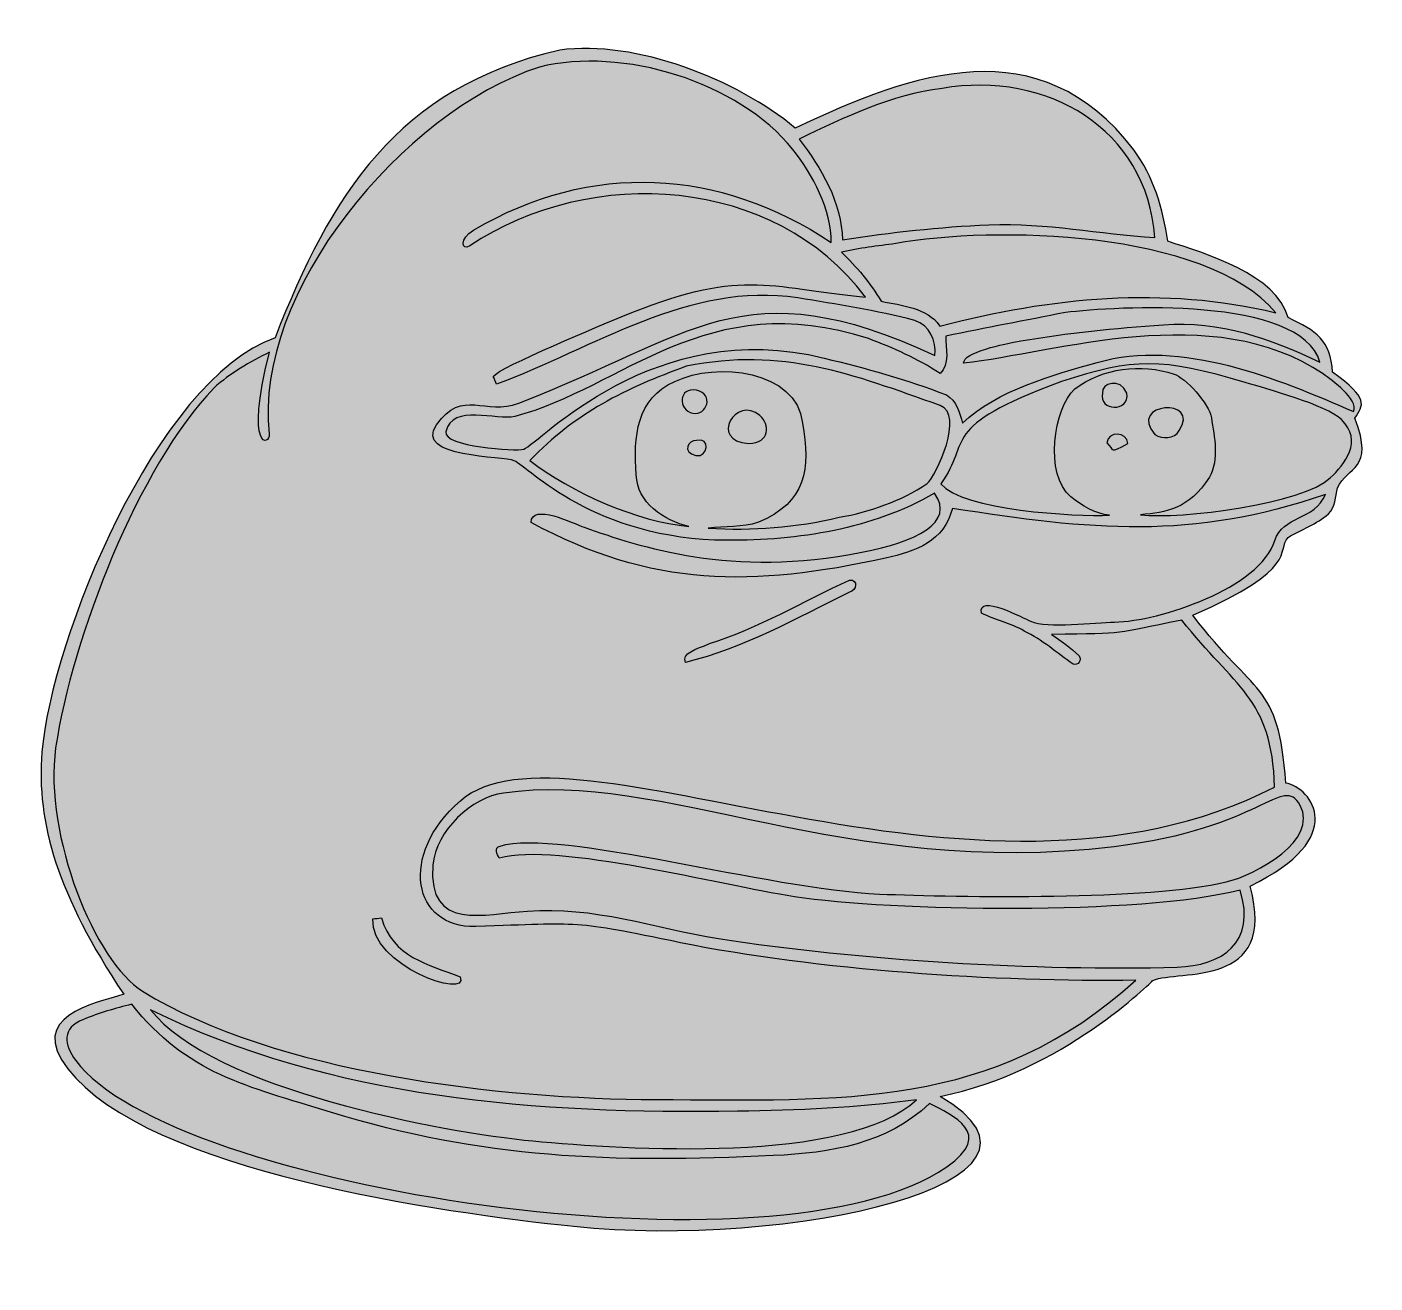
# Model space of a CAD drawing. Header units: millimetres. Extents: x 1626 to 1822, y -370 to -284.
# Drawn here: x 1626.5 to 1719.3, y -370.3 to -283.8 of the extents above; entities that cross this region are included whole.
import ezdxf

# ---------------------------------------------------------------- set-up
doc = ezdxf.new("R2010")
doc.units = ezdxf.units.MM
doc.header["$MEASUREMENT"] = 0
doc.layers.add('layer 1', color=7, linetype='Continuous')

msp = doc.modelspace()

# ---------------------------------------------------------------- hatches: boundary and pattern name
at = {"layer": 'layer 1', "true_color": 0x2b2a29}
h = msp.add_hatch(color=250, dxfattribs=at)
edge = h.paths.add_edge_path()
edge.add_spline(control_points=[(1663.1621, -285.3997), (1668.4217, -284.6766), (1675.2974, -287.4023), (1679.3808, -290.7636), (1687.5242, -286.9199), (1696.1877, -283.8034), (1702.69, -292.2583), (1704.0494, -294.09), (1704.7076, -296.3331), (1705.0404, -298.5647), (1707.6074, -299.4035), (1712.5485, -300.8459), (1713.3172, -303.8237), (1715.2397, -304.7046), (1716.2734, -305.4158), (1716.3781, -307.5691), (1718.9379, -309.4491), (1718.5041, -309.7965), (1717.9272, -310.7525), (1719.3087, -314.3921), (1717.3852, -314.0134), (1716.7258, -315.5545), (1716.5663, -316.1562), (1716.6, -316.8779), (1716.1092, -317.3349), (1715.2855, -318.0437), (1714.2514, -318.4216), (1713.3207, -318.9537), (1712.4918, -319.9607), (1714.1631, -321.0471), (1706.7664, -324.3202), (1711.0236, -329.9724), (1712.6523, -328.8197), (1713.1609, -335.8741), (1714.9599, -336.2203), (1717.5918, -339.6468), (1710.7034, -342.9681), (1712.6501, -350.1061), (1705.7873, -348.6891), (1704.006, -349.4661), (1703.9984, -349.4696), (1697.7651, -355.7989), (1689.3536, -357.4533), (1699.7639, -363.4936), (1678.6733, -367.9375), (1664.1267, -366.4032), (1655.1261, -365.454), (1634.7535, -362.6367), (1629.2771, -355.5524), (1626.4681, -351.9189), (1631.0249, -351.0967), (1633.1292, -350.4194), (1628.5925, -343.5955), (1627.1029, -338.6543), (1627.502, -333.7376), (1628.1253, -326.0658), (1635.3437, -308.1085), (1643.5551, -305.2114), (1647.3775, -295.4309), (1651.9278, -287.9702), (1663.1621, -285.3997)], knot_values=[0, 0, 0, 0, 0.05, 0.05, 0.05, 0.1, 0.1, 0.1, 0.15, 0.15, 0.15, 0.2, 0.2, 0.2, 0.25, 0.25, 0.25, 0.3, 0.3, 0.3, 0.35, 0.35, 0.35, 0.4, 0.4, 0.4, 0.45, 0.45, 0.45, 0.5, 0.5, 0.5, 0.55, 0.55, 0.55, 0.6, 0.6, 0.6, 0.65, 0.65, 0.65, 0.7, 0.7, 0.7, 0.75, 0.75, 0.75, 0.8, 0.8, 0.8, 0.85, 0.85, 0.85, 0.9, 0.9, 0.9, 0.95, 0.95, 0.95, 1, 1, 1, 1], degree=3, periodic=1)
h = msp.add_hatch(color=250, dxfattribs=at)
edge = h.paths.add_edge_path()
edge.add_spline(control_points=[(1661.7614, -286.5636), (1667.4403, -285.1437), (1675.4758, -287.567), (1679.2136, -292.2435), (1680.5875, -293.9625), (1681.856, -296.399), (1681.8589, -298.6493), (1674.1394, -293.5108), (1665.3167, -293.0331), (1657.2281, -297.794), (1656.2458, -298.3718), (1656.3688, -299.2653), (1656.9592, -298.8732), (1665.3432, -293.3031), (1677.9472, -294.0504), (1684.2188, -302.4155), (1677.3767, -301.7263), (1675.6018, -300.353), (1667.3793, -303.777), (1666.3674, -304.198), (1658.9162, -307.2713), (1658.5857, -307.8701), (1658.6422, -308.0036), (1658.7513, -308.2685), (1658.8075, -308.4023), (1665.5008, -305.9412), (1672.0559, -301.3179), (1679.5484, -302.468), (1682.2536, -302.8967), (1684.9671, -303.32), (1687.6182, -304.0211), (1688.6126, -304.3351), (1689.1222, -305.439), (1688.9964, -306.4297), (1675.7833, -300.2781), (1672.3563, -305.0905), (1660.3381, -309.7107), (1658.0389, -310.5948), (1656.4567, -308.6573), (1654.6823, -311.1999), (1653.0698, -313.5103), (1659.3517, -313.3517), (1660.0258, -313.6783), (1661.038, -314.168), (1665.5925, -319.123), (1674.6671, -319.1549), (1679.6267, -319.1724), (1684.6324, -318.4186), (1688.9756, -315.9136), (1690.4228, -317.9768), (1687.6843, -319.239), (1683.9717, -319.9768), (1674.9345, -321.7723), (1668.7035, -319.6028), (1664.8421, -318.2592), (1664.0694, -317.9903), (1661.2358, -316.5639), (1661.1824, -317.9292), (1669.4878, -322.4311), (1676.4548, -322.4002), (1685.5857, -320.3866), (1687.707, -319.9186), (1689.624, -319.2201), (1690.2035, -316.9571), (1699.6328, -318.4509), (1706.7103, -319.1819), (1715.9061, -315.9982), (1715.1439, -317.8025), (1712.9307, -317.4516), (1712.4087, -319.1662), (1711.4067, -322.4578), (1704.4455, -324.7366), (1701.3701, -324.7883), (1700.0376, -324.8104), (1696.7412, -325.2355), (1695.5844, -324.7357), (1695.128, -324.538), (1691.8834, -322.7852), (1692.2133, -324.1792), (1693.1704, -324.6398), (1694.2253, -324.867), (1695.1503, -325.407), (1696.3783, -326.0064), (1697.4085, -326.9129), (1698.5159, -327.6967), (1698.8711, -327.8043), (1699.1327, -327.3983), (1698.9277, -327.1064), (1698.3638, -326.537), (1697.6792, -326.1061), (1697.0287, -325.6419), (1702.4276, -325.5615), (1701.1253, -325.6441), (1705.9974, -324.6469), (1709.6311, -329.2705), (1712.2118, -329.984), (1712.39, -336.1503), (1691.7099, -346.7659), (1663.7342, -330.6456), (1656.3144, -337.0963), (1652.0321, -340.8191), (1653.0531, -345.8954), (1657.3708, -345.758), (1664.8025, -345.5222), (1663.914, -345.3192), (1671.4766, -346.8694), (1680.7507, -348.7708), (1693.3449, -349.6083), (1702.8439, -349.4528), (1692.9315, -358.4233), (1682.6484, -357.7091), (1669.7691, -357.6714), (1659.1575, -357.6404), (1643.5649, -355.8506), (1634.4267, -350.2089), (1631.16, -348.1921), (1627.6212, -339.5173), (1628.442, -333.4523), (1629.5973, -325.8214), (1634.1271, -314.0881), (1639.3436, -308.6767), (1640.4511, -307.6277), (1641.8197, -306.8923), (1643.1659, -306.1967), (1641.4342, -313.1232), (1643.2394, -312.6507), (1643.1469, -311.8315), (1642.051, -302.0947), (1652.279, -289.6744), (1661.7614, -286.5636)], knot_values=[0, 0, 0, 0, 0.0232558, 0.0232558, 0.0232558, 0.0465116, 0.0465116, 0.0465116, 0.0697674, 0.0697674, 0.0697674, 0.0930233, 0.0930233, 0.0930233, 0.1162791, 0.1162791, 0.1162791, 0.1395349, 0.1395349, 0.1395349, 0.1627907, 0.1627907, 0.1627907, 0.1860465, 0.1860465, 0.1860465, 0.2093023, 0.2093023, 0.2093023, 0.2325581, 0.2325581, 0.2325581, 0.255814, 0.255814, 0.255814, 0.2790698, 0.2790698, 0.2790698, 0.3023256, 0.3023256, 0.3023256, 0.3255814, 0.3255814, 0.3255814, 0.3488372, 0.3488372, 0.3488372, 0.372093, 0.372093, 0.372093, 0.3953488, 0.3953488, 0.3953488, 0.4186047, 0.4186047, 0.4186047, 0.4418605, 0.4418605, 0.4418605, 0.4651163, 0.4651163, 0.4651163, 0.4883721, 0.4883721, 0.4883721, 0.5116279, 0.5116279, 0.5116279, 0.5348837, 0.5348837, 0.5348837, 0.5581395, 0.5581395, 0.5581395, 0.5813953, 0.5813953, 0.5813953, 0.6046512, 0.6046512, 0.6046512, 0.627907, 0.627907, 0.627907, 0.6511628, 0.6511628, 0.6511628, 0.6744186, 0.6744186, 0.6744186, 0.6976744, 0.6976744, 0.6976744, 0.7209302, 0.7209302, 0.7209302, 0.744186, 0.744186, 0.744186, 0.7674419, 0.7674419, 0.7674419, 0.7906977, 0.7906977, 0.7906977, 0.8139535, 0.8139535, 0.8139535, 0.8372093, 0.8372093, 0.8372093, 0.8604651, 0.8604651, 0.8604651, 0.8837209, 0.8837209, 0.8837209, 0.9069767, 0.9069767, 0.9069767, 0.9302326, 0.9302326, 0.9302326, 0.9534884, 0.9534884, 0.9534884, 0.9767442, 0.9767442, 0.9767442, 1, 1, 1, 1], degree=3, periodic=1)
h = msp.add_hatch(color=250, dxfattribs=at)
edge = h.paths.add_edge_path()
edge.add_spline(control_points=[(1689.4907, -288.0374), (1696.6802, -286.8013), (1703.5848, -290.7856), (1704.1493, -298.3034), (1700.2477, -298.0832), (1696.7674, -297.267), (1692.7082, -297.429), (1689.3087, -297.5646), (1685.9835, -297.9541), (1682.6243, -298.4594), (1682.6071, -295.9523), (1681.1365, -293.4373), (1679.6495, -291.5232), (1682.79, -290.0307), (1685.9939, -288.4473), (1689.4907, -288.0374)], knot_values=[0, 0, 0, 0, 0.2, 0.2, 0.2, 0.4, 0.4, 0.4, 0.6, 0.6, 0.6, 0.8, 0.8, 0.8, 1, 1, 1, 1], degree=3, periodic=1)
h = msp.add_hatch(color=250, dxfattribs=at)
edge = h.paths.add_edge_path()
edge.add_spline(control_points=[(1686.2963, -298.7226), (1692.9997, -297.5093), (1707.5733, -297.7384), (1712.4803, -303.4817), (1704.7239, -301.6293), (1696.9872, -302.419), (1689.3406, -304.399), (1688.4285, -303.0885), (1686.7156, -303.0058), (1685.2941, -302.6899), (1684.5629, -301.4301), (1683.5966, -300.3266), (1682.5603, -299.3074), (1683.7955, -299.0425), (1685.046, -298.8847), (1686.2963, -298.7226)], knot_values=[0, 0, 0, 0, 0.2, 0.2, 0.2, 0.4, 0.4, 0.4, 0.6, 0.6, 0.6, 0.8, 0.8, 0.8, 1, 1, 1, 1], degree=3, periodic=1)
h = msp.add_hatch(color=250, dxfattribs=at)
edge = h.paths.add_edge_path()
edge.add_spline(control_points=[(1697.9895, -303.4705), (1701.3891, -303.0529), (1714.1993, -302.2854), (1715.515, -306.898), (1712.0846, -305.2437), (1708.6335, -304.0323), (1704.7319, -304.309), (1701.3568, -304.5479), (1698.155, -304.8634), (1694.9165, -305.4278), (1693.7459, -305.6315), (1690.9419, -306.2016), (1690.9763, -306.9579), (1697.2802, -306.2746), (1708.1303, -302.5611), (1715.7441, -307.7035), (1716.3528, -308.1522), (1718.1847, -309.4134), (1717.8194, -310.2861), (1712.6053, -308.0205), (1705.9568, -305.2524), (1700.1816, -306.9054), (1697.1041, -307.7865), (1693.2969, -308.7995), (1690.9029, -311.0795), (1690.715, -310.363), (1690.4874, -309.5301), (1689.7899, -309.1485), (1687.0596, -308.0676), (1684.2225, -307.3023), (1681.3719, -306.6158), (1669.6469, -303.6545), (1661.7336, -312.5127), (1660.6839, -312.8788), (1660.163, -313.0605), (1655.1051, -312.691), (1655.3253, -311.6793), (1655.7519, -309.7187), (1658.8304, -310.9483), (1660.0673, -310.6262), (1667.4803, -308.6957), (1673.2624, -301.6429), (1684.4236, -305.2699), (1686.1402, -305.9054), (1687.825, -306.6574), (1689.3496, -307.6761), (1690.0589, -307.0256), (1689.7298, -305.9446), (1689.7466, -305.0945), (1692.4898, -304.5304), (1695.2427, -304.0119), (1697.9895, -303.4705)], knot_values=[0, 0, 0, 0, 0.0588235, 0.0588235, 0.0588235, 0.1176471, 0.1176471, 0.1176471, 0.1764706, 0.1764706, 0.1764706, 0.2352941, 0.2352941, 0.2352941, 0.2941176, 0.2941176, 0.2941176, 0.3529412, 0.3529412, 0.3529412, 0.4117647, 0.4117647, 0.4117647, 0.4705882, 0.4705882, 0.4705882, 0.5294118, 0.5294118, 0.5294118, 0.5882353, 0.5882353, 0.5882353, 0.6470588, 0.6470588, 0.6470588, 0.7058824, 0.7058824, 0.7058824, 0.7647059, 0.7647059, 0.7647059, 0.8235294, 0.8235294, 0.8235294, 0.8823529, 0.8823529, 0.8823529, 0.9411765, 0.9411765, 0.9411765, 1, 1, 1, 1], degree=3, periodic=1)
h = msp.add_hatch(color=250, dxfattribs=at)
edge = h.paths.add_edge_path()
edge.add_spline(control_points=[(1671.8664, -307.1736), (1678.4972, -305.8321), (1683.3103, -307.7179), (1689.3611, -309.8799), (1691.0658, -310.489), (1689.0863, -314.6757), (1688.4699, -315.2481), (1686.6478, -316.4495), (1684.544, -317.2071), (1682.3968, -317.5742), (1679.4561, -318.2826), (1676.4082, -318.4932), (1673.3924, -318.3276), (1674.5395, -318.1904), (1675.7293, -318.2826), (1676.8425, -317.92), (1680.1423, -316.5192), (1680.452, -314.2481), (1679.8812, -311.0795), (1679.4756, -307.4493), (1673.9729, -306.8247), (1671.0796, -308.2196), (1668.4455, -309.4134), (1668.2176, -312.0118), (1668.4324, -314.6502), (1668.4642, -316.562), (1670.3635, -317.807), (1672.0442, -318.2), (1668.543, -317.9067), (1663.9084, -315.8314), (1661.0956, -313.6721), (1664.2291, -310.3743), (1667.7193, -308.6856), (1671.8664, -307.1736)], knot_values=[0, 0, 0, 0, 0.0909091, 0.0909091, 0.0909091, 0.1818182, 0.1818182, 0.1818182, 0.2727273, 0.2727273, 0.2727273, 0.3636364, 0.3636364, 0.3636364, 0.4545455, 0.4545455, 0.4545455, 0.5454545, 0.5454545, 0.5454545, 0.6363636, 0.6363636, 0.6363636, 0.7272727, 0.7272727, 0.7272727, 0.8181818, 0.8181818, 0.8181818, 0.9090909, 0.9090909, 0.9090909, 1, 1, 1, 1], degree=3, periodic=1)
h = msp.add_hatch(color=250, dxfattribs=at)
edge = h.paths.add_edge_path()
edge.add_spline(control_points=[(1697.7091, -308.2264), (1702.7025, -306.6133), (1704.559, -306.5494), (1710.365, -308.2912), (1711.7722, -308.713), (1715.956, -309.829), (1716.9984, -310.8445), (1718.5322, -312.3389), (1717.1995, -313.9174), (1716.2296, -314.8589), (1714.4106, -316.6232), (1705.8879, -317.7372), (1703.1507, -317.3991), (1704.9531, -317.2192), (1706.4402, -317.0447), (1707.9114, -314.8153), (1708.5825, -313.5559), (1708.2423, -312.0669), (1708.0373, -310.726), (1707.9165, -309.761), (1706.201, -307.9256), (1705.4671, -307.7065), (1703.2014, -306.9579), (1700.5447, -307.276), (1698.625, -308.7328), (1697.1886, -310.0348), (1696.5001, -314.6566), (1698.3619, -316.1581), (1699.1308, -316.7788), (1700.0199, -317.3368), (1701.028, -317.4255), (1698.6939, -317.5451), (1690.8849, -317.095), (1689.4009, -315.263), (1691.5898, -312.3036), (1689.0671, -311.422), (1697.7091, -308.2264)], knot_values=[0, 0, 0, 0, 0.0833333, 0.0833333, 0.0833333, 0.1666667, 0.1666667, 0.1666667, 0.25, 0.25, 0.25, 0.3333333, 0.3333333, 0.3333333, 0.4166667, 0.4166667, 0.4166667, 0.5, 0.5, 0.5, 0.5833333, 0.5833333, 0.5833333, 0.6666667, 0.6666667, 0.6666667, 0.75, 0.75, 0.75, 0.8333333, 0.8333333, 0.8333333, 0.9166667, 0.9166667, 0.9166667, 1, 1, 1, 1], degree=3, periodic=1)
h = msp.add_hatch(color=250, dxfattribs=at)
edge = h.paths.add_edge_path()
edge.add_spline(control_points=[(1700.5316, -309.0208), (1700.4683, -308.3355), (1701.7595, -307.9119), (1702.218, -309.0153), (1702.4217, -310.3569), (1700.2416, -310.2745), (1700.5316, -309.0208)], knot_values=[0, 0, 0, 0, 0.5, 0.5, 0.5, 1, 1, 1, 1], degree=3, periodic=1)
h = msp.add_hatch(color=250, dxfattribs=at)
edge = h.paths.add_edge_path()
edge.add_spline(control_points=[(1672.5758, -308.8224), (1673.8255, -309.0849), (1673.2879, -310.5972), (1672.3334, -310.4074), (1671.2799, -310.1981), (1671.3265, -308.5604), (1672.5758, -308.8224)], knot_values=[0, 0, 0, 0, 0.5, 0.5, 0.5, 1, 1, 1, 1], degree=3, periodic=1)
h = msp.add_hatch(color=250, dxfattribs=at)
edge = h.paths.add_edge_path()
edge.add_spline(control_points=[(1676.1752, -312.4937), (1673.3911, -312.3329), (1675.3012, -309.1386), (1676.9442, -310.5693), (1677.6503, -311.1837), (1677.6624, -312.436), (1676.1752, -312.4937)], knot_values=[0, 0, 0, 0, 0.5, 0.5, 0.5, 1, 1, 1, 1], degree=3, periodic=1)
h = msp.add_hatch(color=250, dxfattribs=at)
edge = h.paths.add_edge_path()
edge.add_spline(control_points=[(1705.8206, -311.6022), (1705.49, -312.185), (1704.6512, -312.1816), (1704.1338, -311.8769), (1702.2359, -309.6495), (1707.3539, -309.3021), (1705.8206, -311.6022)], knot_values=[0, 0, 0, 0, 0.5, 0.5, 0.5, 1, 1, 1, 1], degree=3, periodic=1)
h = msp.add_hatch(color=250, dxfattribs=at)
edge = h.paths.add_edge_path()
edge.add_spline(control_points=[(1700.8342, -312.4521), (1700.934, -311.6005), (1702.2144, -311.6529), (1702.284, -312.486), (1700.9773, -313.2195), (1701.3726, -312.9611), (1700.8342, -312.4521)], knot_values=[0, 0, 0, 0, 0.5, 0.5, 0.5, 1, 1, 1, 1], degree=3, periodic=1)
h = msp.add_hatch(color=250, dxfattribs=at)
edge = h.paths.add_edge_path()
edge.add_spline(control_points=[(1672.5817, -312.2771), (1673.5514, -312.0052), (1673.3941, -313.4877), (1672.5424, -313.3163), (1671.5542, -313.1172), (1672.0085, -312.2381), (1672.5817, -312.2771)], knot_values=[0, 0, 0, 0, 0.5, 0.5, 0.5, 1, 1, 1, 1], degree=3, periodic=1)
h = msp.add_hatch(color=250, dxfattribs=at)
edge = h.paths.add_edge_path()
edge.add_spline(control_points=[(1673.479, -326.2737), (1672.5335, -326.6638), (1671.5291, -326.9309), (1671.8187, -327.5673), (1675.8271, -326.5877), (1679.46, -324.5607), (1683.1169, -322.7202), (1683.6094, -322.6185), (1683.7355, -321.8589), (1683.1131, -321.8926), (1679.9169, -323.3762), (1676.8519, -325.1943), (1673.479, -326.2737)], knot_values=[0, 0, 0, 0, 0.25, 0.25, 0.25, 0.5, 0.5, 0.5, 0.75, 0.75, 0.75, 1, 1, 1, 1], degree=3, periodic=1)
h = msp.add_hatch(color=250, dxfattribs=at)
edge = h.paths.add_edge_path()
edge.add_spline(control_points=[(1659.2794, -336.5788), (1670.1074, -334.9334), (1682.7556, -342.5117), (1701.3513, -340.2587), (1711.5307, -339.0252), (1712.951, -335.2325), (1714.1443, -337.412), (1715.452, -339.8), (1711.1571, -342.1867), (1709.0602, -342.688), (1703.8041, -343.9446), (1690.6235, -343.7481), (1685.1757, -343.5189), (1677.5518, -343.1984), (1663.0921, -338.9704), (1659.0484, -340.2152), (1658.6268, -340.3545), (1658.8283, -340.7851), (1658.9973, -341.0445), (1663.0113, -339.9588), (1674.145, -342.9062), (1679.3377, -343.7107), (1685.8927, -344.7265), (1703.1331, -345.0027), (1710.0134, -343.2577), (1711.1674, -346.8859), (1708.754, -348.4593), (1705.6757, -348.5505), (1696.0956, -348.8338), (1683.7102, -348.0769), (1674.0862, -346.5835), (1669.7222, -345.8695), (1665.424, -344.3198), (1660.9433, -344.7016), (1657.9677, -344.8629), (1654.0626, -346.1326), (1654.4247, -341.5315), (1654.6129, -339.139), (1657.1637, -336.8377), (1659.2794, -336.5788)], knot_values=[0, 0, 0, 0, 0.0769231, 0.0769231, 0.0769231, 0.1538462, 0.1538462, 0.1538462, 0.2307692, 0.2307692, 0.2307692, 0.3076923, 0.3076923, 0.3076923, 0.3846154, 0.3846154, 0.3846154, 0.4615385, 0.4615385, 0.4615385, 0.5384615, 0.5384615, 0.5384615, 0.6153846, 0.6153846, 0.6153846, 0.6923077, 0.6923077, 0.6923077, 0.7692308, 0.7692308, 0.7692308, 0.8461538, 0.8461538, 0.8461538, 0.9230769, 0.9230769, 0.9230769, 1, 1, 1, 1], degree=3, periodic=1)
h = msp.add_hatch(color=250, dxfattribs=at)
edge = h.paths.add_edge_path()
edge.add_spline(control_points=[(1650.2902, -345.2282), (1650.0683, -348.4385), (1656.9826, -350.8371), (1656.3051, -349.2291), (1654.0502, -348.3287), (1651.6851, -347.8838), (1650.8769, -345.1697), (1650.681, -345.1887), (1650.4857, -345.2091), (1650.2902, -345.2282)], knot_values=[0, 0, 0, 0, 0.3333333, 0.3333333, 0.3333333, 0.6666667, 0.6666667, 0.6666667, 1, 1, 1, 1], degree=3, periodic=1)
h = msp.add_hatch(color=250, dxfattribs=at)
edge = h.paths.add_edge_path()
edge.add_spline(control_points=[(1630.358, -352.1605), (1631.4333, -351.7204), (1632.5523, -351.3839), (1633.6822, -351.1111), (1637.489, -355.9089), (1641.5847, -356.7558), (1647.3759, -358.5401), (1657.8348, -361.7626), (1666.7804, -362.0652), (1677.8673, -361.5356), (1681.8832, -361.3436), (1685.6451, -360.7437), (1688.6354, -357.9401), (1690.2136, -358.7924), (1693.1532, -359.9684), (1689.8086, -362.31), (1678.3811, -370.3107), (1636.296, -363.7864), (1629.8238, -354.9788), (1629.0325, -353.9023), (1628.8326, -352.7496), (1630.358, -352.1605)], knot_values=[0, 0, 0, 0, 0.1428571, 0.1428571, 0.1428571, 0.2857143, 0.2857143, 0.2857143, 0.4285714, 0.4285714, 0.4285714, 0.5714286, 0.5714286, 0.5714286, 0.7142857, 0.7142857, 0.7142857, 0.8571429, 0.8571429, 0.8571429, 1, 1, 1, 1], degree=3, periodic=1)
h = msp.add_hatch(color=250, dxfattribs=at)
edge = h.paths.add_edge_path()
edge.add_spline(control_points=[(1634.9831, -351.4855), (1647.4461, -357.6699), (1661.7228, -358.6796), (1675.4063, -358.4818), (1679.522, -358.4049), (1683.6527, -358.262), (1687.7332, -357.6864), (1683.0039, -362.1404), (1667.6554, -361.1031), (1661.3121, -360.5218), (1655.159, -359.958), (1639.1605, -356.9213), (1634.9831, -351.4855)], knot_values=[0, 0, 0, 0, 0.25, 0.25, 0.25, 0.5, 0.5, 0.5, 0.75, 0.75, 0.75, 1, 1, 1, 1], degree=3, periodic=1)

# ---------------------------------------------------------------- linework, layer by layer
at = {"layer": 'layer 1', "color": 250}
for points, knots in [([(1663.1621, -285.3997), (1668.4217, -284.6766), (1675.2974, -287.4023), (1679.3808, -290.7636), (1687.5242, -286.9199), (1696.1877, -283.8034), (1702.69, -292.2583), (1704.0494, -294.09), (1704.7076, -296.3331), (1705.0404, -298.5647), (1707.6074, -299.4035), (1712.5485, -300.8459), (1713.3172, -303.8237), (1715.2397, -304.7046), (1716.2734, -305.4158), (1716.3781, -307.5691), (1718.9379, -309.4491), (1718.5041, -309.7965), (1717.9272, -310.7525), (1719.3087, -314.3921), (1717.3852, -314.0134), (1716.7258, -315.5545), (1716.5663, -316.1562), (1716.6, -316.8779), (1716.1092, -317.3349), (1715.2855, -318.0437), (1714.2514, -318.4216), (1713.3207, -318.9537), (1712.4918, -319.9607), (1714.1631, -321.0471), (1706.7664, -324.3202), (1711.0236, -329.9724), (1712.6523, -328.8197), (1713.1609, -335.8741), (1714.9599, -336.2203), (1717.5918, -339.6468), (1710.7034, -342.9681), (1712.6501, -350.1061), (1705.7873, -348.6891), (1704.006, -349.4661), (1703.9984, -349.4696), (1697.7651, -355.7989), (1689.3536, -357.4533), (1699.7639, -363.4936), (1678.6733, -367.9375), (1664.1267, -366.4032), (1655.1261, -365.454), (1634.7535, -362.6367), (1629.2771, -355.5524), (1626.4681, -351.9189), (1631.0249, -351.0967), (1633.1292, -350.4194), (1628.5925, -343.5955), (1627.1029, -338.6543), (1627.502, -333.7376), (1628.1253, -326.0658), (1635.3437, -308.1085), (1643.5551, -305.2114), (1647.3775, -295.4309), (1651.9278, -287.9702), (1663.1621, -285.3997)], [0, 0, 0, 0, 0.05, 0.05, 0.05, 0.1, 0.1, 0.1, 0.15, 0.15, 0.15, 0.2, 0.2, 0.2, 0.25, 0.25, 0.25, 0.3, 0.3, 0.3, 0.35, 0.35, 0.35, 0.4, 0.4, 0.4, 0.45, 0.45, 0.45, 0.5, 0.5, 0.5, 0.55, 0.55, 0.55, 0.6, 0.6, 0.6, 0.65, 0.65, 0.65, 0.7, 0.7, 0.7, 0.75, 0.75, 0.75, 0.8, 0.8, 0.8, 0.85, 0.85, 0.85, 0.9, 0.9, 0.9, 0.95, 0.95, 0.95, 1, 1, 1, 1]), ([(1661.7614, -286.5636), (1667.4403, -285.1437), (1675.4758, -287.567), (1679.2136, -292.2435), (1680.5875, -293.9625), (1681.856, -296.399), (1681.8589, -298.6493), (1674.1394, -293.5108), (1665.3167, -293.0331), (1657.2281, -297.794), (1656.2458, -298.3718), (1656.3688, -299.2653), (1656.9592, -298.8732), (1665.3432, -293.3031), (1677.9472, -294.0504), (1684.2188, -302.4155), (1677.3767, -301.7263), (1675.6018, -300.353), (1667.3793, -303.777), (1666.3674, -304.198), (1658.9162, -307.2713), (1658.5857, -307.8701), (1658.6422, -308.0036), (1658.7513, -308.2685), (1658.8075, -308.4023), (1665.5008, -305.9412), (1672.0559, -301.3179), (1679.5484, -302.468), (1682.2536, -302.8967), (1684.9671, -303.32), (1687.6182, -304.0211), (1688.6126, -304.3351), (1689.1222, -305.439), (1688.9964, -306.4297), (1675.7833, -300.2781), (1672.3563, -305.0905), (1660.3381, -309.7107), (1658.0389, -310.5948), (1656.4567, -308.6573), (1654.6823, -311.1999), (1653.0698, -313.5103), (1659.3517, -313.3517), (1660.0258, -313.6783), (1661.038, -314.168), (1665.5925, -319.123), (1674.6671, -319.1549), (1679.6267, -319.1724), (1684.6324, -318.4186), (1688.9756, -315.9136), (1690.4228, -317.9768), (1687.6843, -319.239), (1683.9717, -319.9768), (1674.9345, -321.7723), (1668.7035, -319.6028), (1664.8421, -318.2592), (1664.0694, -317.9903), (1661.2358, -316.5639), (1661.1824, -317.9292), (1669.4878, -322.4311), (1676.4548, -322.4002), (1685.5857, -320.3866), (1687.707, -319.9186), (1689.624, -319.2201), (1690.2035, -316.9571), (1699.6328, -318.4509), (1706.7103, -319.1819), (1715.9061, -315.9982), (1715.1439, -317.8025), (1712.9307, -317.4516), (1712.4087, -319.1662), (1711.4067, -322.4578), (1704.4455, -324.7366), (1701.3701, -324.7883), (1700.0376, -324.8104), (1696.7412, -325.2355), (1695.5844, -324.7357), (1695.128, -324.538), (1691.8834, -322.7852), (1692.2133, -324.1792), (1693.1704, -324.6398), (1694.2253, -324.867), (1695.1503, -325.407), (1696.3783, -326.0064), (1697.4085, -326.9129), (1698.5159, -327.6967), (1698.8711, -327.8043), (1699.1327, -327.3983), (1698.9277, -327.1064), (1698.3638, -326.537), (1697.6792, -326.1061), (1697.0287, -325.6419), (1702.4276, -325.5615), (1701.1253, -325.6441), (1705.9974, -324.6469), (1709.6311, -329.2705), (1712.2118, -329.984), (1712.39, -336.1503), (1691.7099, -346.7659), (1663.7342, -330.6456), (1656.3144, -337.0963), (1652.0321, -340.8191), (1653.0531, -345.8954), (1657.3708, -345.758), (1664.8025, -345.5222), (1663.914, -345.3192), (1671.4766, -346.8694), (1680.7507, -348.7708), (1693.3449, -349.6083), (1702.8439, -349.4528), (1692.9315, -358.4233), (1682.6484, -357.7091), (1669.7691, -357.6714), (1659.1575, -357.6404), (1643.5649, -355.8506), (1634.4267, -350.2089), (1631.16, -348.1921), (1627.6212, -339.5173), (1628.442, -333.4523), (1629.5973, -325.8214), (1634.1271, -314.0881), (1639.3436, -308.6767), (1640.4511, -307.6277), (1641.8197, -306.8923), (1643.1659, -306.1967), (1641.4342, -313.1232), (1643.2394, -312.6507), (1643.1469, -311.8315), (1642.051, -302.0947), (1652.279, -289.6744), (1661.7614, -286.5636)], [0, 0, 0, 0, 0.0232558, 0.0232558, 0.0232558, 0.0465116, 0.0465116, 0.0465116, 0.0697674, 0.0697674, 0.0697674, 0.0930233, 0.0930233, 0.0930233, 0.1162791, 0.1162791, 0.1162791, 0.1395349, 0.1395349, 0.1395349, 0.1627907, 0.1627907, 0.1627907, 0.1860465, 0.1860465, 0.1860465, 0.2093023, 0.2093023, 0.2093023, 0.2325581, 0.2325581, 0.2325581, 0.255814, 0.255814, 0.255814, 0.2790698, 0.2790698, 0.2790698, 0.3023256, 0.3023256, 0.3023256, 0.3255814, 0.3255814, 0.3255814, 0.3488372, 0.3488372, 0.3488372, 0.372093, 0.372093, 0.372093, 0.3953488, 0.3953488, 0.3953488, 0.4186047, 0.4186047, 0.4186047, 0.4418605, 0.4418605, 0.4418605, 0.4651163, 0.4651163, 0.4651163, 0.4883721, 0.4883721, 0.4883721, 0.5116279, 0.5116279, 0.5116279, 0.5348837, 0.5348837, 0.5348837, 0.5581395, 0.5581395, 0.5581395, 0.5813953, 0.5813953, 0.5813953, 0.6046512, 0.6046512, 0.6046512, 0.627907, 0.627907, 0.627907, 0.6511628, 0.6511628, 0.6511628, 0.6744186, 0.6744186, 0.6744186, 0.6976744, 0.6976744, 0.6976744, 0.7209302, 0.7209302, 0.7209302, 0.744186, 0.744186, 0.744186, 0.7674419, 0.7674419, 0.7674419, 0.7906977, 0.7906977, 0.7906977, 0.8139535, 0.8139535, 0.8139535, 0.8372093, 0.8372093, 0.8372093, 0.8604651, 0.8604651, 0.8604651, 0.8837209, 0.8837209, 0.8837209, 0.9069767, 0.9069767, 0.9069767, 0.9302326, 0.9302326, 0.9302326, 0.9534884, 0.9534884, 0.9534884, 0.9767442, 0.9767442, 0.9767442, 1, 1, 1, 1]), ([(1689.4907, -288.0374), (1696.6802, -286.8013), (1703.5848, -290.7856), (1704.1493, -298.3034), (1700.2477, -298.0832), (1696.7674, -297.267), (1692.7082, -297.429), (1689.3087, -297.5646), (1685.9835, -297.9541), (1682.6243, -298.4594), (1682.6071, -295.9523), (1681.1365, -293.4373), (1679.6495, -291.5232), (1682.79, -290.0307), (1685.9939, -288.4473), (1689.4907, -288.0374)], [0, 0, 0, 0, 0.2, 0.2, 0.2, 0.4, 0.4, 0.4, 0.6, 0.6, 0.6, 0.8, 0.8, 0.8, 1, 1, 1, 1]), ([(1686.2963, -298.7226), (1692.9997, -297.5093), (1707.5733, -297.7384), (1712.4803, -303.4817), (1704.7239, -301.6293), (1696.9872, -302.419), (1689.3406, -304.399), (1688.4285, -303.0885), (1686.7156, -303.0058), (1685.2941, -302.6899), (1684.5629, -301.4301), (1683.5966, -300.3266), (1682.5603, -299.3074), (1683.7955, -299.0425), (1685.046, -298.8847), (1686.2963, -298.7226)], [0, 0, 0, 0, 0.2, 0.2, 0.2, 0.4, 0.4, 0.4, 0.6, 0.6, 0.6, 0.8, 0.8, 0.8, 1, 1, 1, 1]), ([(1697.9895, -303.4705), (1701.3891, -303.0529), (1714.1993, -302.2854), (1715.515, -306.898), (1712.0846, -305.2437), (1708.6335, -304.0323), (1704.7319, -304.309), (1701.3568, -304.5479), (1698.155, -304.8634), (1694.9165, -305.4278), (1693.7459, -305.6315), (1690.9419, -306.2016), (1690.9763, -306.9579), (1697.2802, -306.2746), (1708.1303, -302.5611), (1715.7441, -307.7035), (1716.3528, -308.1522), (1718.1847, -309.4134), (1717.8194, -310.2861), (1712.6053, -308.0205), (1705.9568, -305.2524), (1700.1816, -306.9054), (1697.1041, -307.7865), (1693.2969, -308.7995), (1690.9029, -311.0795), (1690.715, -310.363), (1690.4874, -309.5301), (1689.7899, -309.1485), (1687.0596, -308.0676), (1684.2225, -307.3023), (1681.3719, -306.6158), (1669.6469, -303.6545), (1661.7336, -312.5127), (1660.6839, -312.8788), (1660.163, -313.0605), (1655.1051, -312.691), (1655.3253, -311.6793), (1655.7519, -309.7187), (1658.8304, -310.9483), (1660.0673, -310.6262), (1667.4803, -308.6957), (1673.2624, -301.6429), (1684.4236, -305.2699), (1686.1402, -305.9054), (1687.825, -306.6574), (1689.3496, -307.6761), (1690.0589, -307.0256), (1689.7298, -305.9446), (1689.7466, -305.0945), (1692.4898, -304.5304), (1695.2427, -304.0119), (1697.9895, -303.4705)], [0, 0, 0, 0, 0.0588235, 0.0588235, 0.0588235, 0.1176471, 0.1176471, 0.1176471, 0.1764706, 0.1764706, 0.1764706, 0.2352941, 0.2352941, 0.2352941, 0.2941176, 0.2941176, 0.2941176, 0.3529412, 0.3529412, 0.3529412, 0.4117647, 0.4117647, 0.4117647, 0.4705882, 0.4705882, 0.4705882, 0.5294118, 0.5294118, 0.5294118, 0.5882353, 0.5882353, 0.5882353, 0.6470588, 0.6470588, 0.6470588, 0.7058824, 0.7058824, 0.7058824, 0.7647059, 0.7647059, 0.7647059, 0.8235294, 0.8235294, 0.8235294, 0.8823529, 0.8823529, 0.8823529, 0.9411765, 0.9411765, 0.9411765, 1, 1, 1, 1]), ([(1671.8664, -307.1736), (1678.4972, -305.8321), (1683.3103, -307.7179), (1689.3611, -309.8799), (1691.0658, -310.489), (1689.0863, -314.6757), (1688.4699, -315.2481), (1686.6478, -316.4495), (1684.544, -317.2071), (1682.3968, -317.5742), (1679.4561, -318.2826), (1676.4082, -318.4932), (1673.3924, -318.3276), (1674.5395, -318.1904), (1675.7293, -318.2826), (1676.8425, -317.92), (1680.1423, -316.5192), (1680.452, -314.2481), (1679.8812, -311.0795), (1679.4756, -307.4493), (1673.9729, -306.8247), (1671.0796, -308.2196), (1668.4455, -309.4134), (1668.2176, -312.0118), (1668.4324, -314.6502), (1668.4642, -316.562), (1670.3635, -317.807), (1672.0442, -318.2), (1668.543, -317.9067), (1663.9084, -315.8314), (1661.0956, -313.6721), (1664.2291, -310.3743), (1667.7193, -308.6856), (1671.8664, -307.1736)], [0, 0, 0, 0, 0.0909091, 0.0909091, 0.0909091, 0.1818182, 0.1818182, 0.1818182, 0.2727273, 0.2727273, 0.2727273, 0.3636364, 0.3636364, 0.3636364, 0.4545455, 0.4545455, 0.4545455, 0.5454545, 0.5454545, 0.5454545, 0.6363636, 0.6363636, 0.6363636, 0.7272727, 0.7272727, 0.7272727, 0.8181818, 0.8181818, 0.8181818, 0.9090909, 0.9090909, 0.9090909, 1, 1, 1, 1]), ([(1697.7091, -308.2264), (1702.7025, -306.6133), (1704.559, -306.5494), (1710.365, -308.2912), (1711.7722, -308.713), (1715.956, -309.829), (1716.9984, -310.8445), (1718.5322, -312.3389), (1717.1995, -313.9174), (1716.2296, -314.8589), (1714.4106, -316.6232), (1705.8879, -317.7372), (1703.1507, -317.3991), (1704.9531, -317.2192), (1706.4402, -317.0447), (1707.9114, -314.8153), (1708.5825, -313.5559), (1708.2423, -312.0669), (1708.0373, -310.726), (1707.9165, -309.761), (1706.201, -307.9256), (1705.4671, -307.7065), (1703.2014, -306.9579), (1700.5447, -307.276), (1698.625, -308.7328), (1697.1886, -310.0348), (1696.5001, -314.6566), (1698.3619, -316.1581), (1699.1308, -316.7788), (1700.0199, -317.3368), (1701.028, -317.4255), (1698.6939, -317.5451), (1690.8849, -317.095), (1689.4009, -315.263), (1691.5898, -312.3036), (1689.0671, -311.422), (1697.7091, -308.2264)], [0, 0, 0, 0, 0.0833333, 0.0833333, 0.0833333, 0.1666667, 0.1666667, 0.1666667, 0.25, 0.25, 0.25, 0.3333333, 0.3333333, 0.3333333, 0.4166667, 0.4166667, 0.4166667, 0.5, 0.5, 0.5, 0.5833333, 0.5833333, 0.5833333, 0.6666667, 0.6666667, 0.6666667, 0.75, 0.75, 0.75, 0.8333333, 0.8333333, 0.8333333, 0.9166667, 0.9166667, 0.9166667, 1, 1, 1, 1]), ([(1700.5316, -309.0208), (1700.4683, -308.3355), (1701.7595, -307.9119), (1702.218, -309.0153), (1702.4217, -310.3569), (1700.2416, -310.2745), (1700.5316, -309.0208)], [0, 0, 0, 0, 0.5, 0.5, 0.5, 1, 1, 1, 1]), ([(1672.5758, -308.8224), (1673.8255, -309.0849), (1673.2879, -310.5972), (1672.3334, -310.4074), (1671.2799, -310.1981), (1671.3265, -308.5604), (1672.5758, -308.8224)], [0, 0, 0, 0, 0.5, 0.5, 0.5, 1, 1, 1, 1]), ([(1676.1752, -312.4937), (1673.3911, -312.3329), (1675.3012, -309.1386), (1676.9442, -310.5693), (1677.6503, -311.1837), (1677.6624, -312.436), (1676.1752, -312.4937)], [0, 0, 0, 0, 0.5, 0.5, 0.5, 1, 1, 1, 1]), ([(1705.8206, -311.6022), (1705.49, -312.185), (1704.6512, -312.1816), (1704.1338, -311.8769), (1702.2359, -309.6495), (1707.3539, -309.3021), (1705.8206, -311.6022)], [0, 0, 0, 0, 0.5, 0.5, 0.5, 1, 1, 1, 1]), ([(1700.8342, -312.4521), (1700.934, -311.6005), (1702.2144, -311.6529), (1702.284, -312.486), (1700.9773, -313.2195), (1701.3726, -312.9611), (1700.8342, -312.4521)], [0, 0, 0, 0, 0.5, 0.5, 0.5, 1, 1, 1, 1]), ([(1672.5817, -312.2771), (1673.5514, -312.0052), (1673.3941, -313.4877), (1672.5424, -313.3163), (1671.5542, -313.1172), (1672.0085, -312.2381), (1672.5817, -312.2771)], [0, 0, 0, 0, 0.5, 0.5, 0.5, 1, 1, 1, 1]), ([(1673.479, -326.2737), (1672.5335, -326.6638), (1671.5291, -326.9309), (1671.8187, -327.5673), (1675.8271, -326.5877), (1679.46, -324.5607), (1683.1169, -322.7202), (1683.6094, -322.6185), (1683.7355, -321.8589), (1683.1131, -321.8926), (1679.9169, -323.3762), (1676.8519, -325.1943), (1673.479, -326.2737)], [0, 0, 0, 0, 0.25, 0.25, 0.25, 0.5, 0.5, 0.5, 0.75, 0.75, 0.75, 1, 1, 1, 1]), ([(1659.2794, -336.5788), (1670.1074, -334.9334), (1682.7556, -342.5117), (1701.3513, -340.2587), (1711.5307, -339.0252), (1712.951, -335.2325), (1714.1443, -337.412), (1715.452, -339.8), (1711.1571, -342.1867), (1709.0602, -342.688), (1703.8041, -343.9446), (1690.6235, -343.7481), (1685.1757, -343.5189), (1677.5518, -343.1984), (1663.0921, -338.9704), (1659.0484, -340.2152), (1658.6268, -340.3545), (1658.8283, -340.7851), (1658.9973, -341.0445), (1663.0113, -339.9588), (1674.145, -342.9062), (1679.3377, -343.7107), (1685.8927, -344.7265), (1703.1331, -345.0027), (1710.0134, -343.2577), (1711.1674, -346.8859), (1708.754, -348.4593), (1705.6757, -348.5505), (1696.0956, -348.8338), (1683.7102, -348.0769), (1674.0862, -346.5835), (1669.7222, -345.8695), (1665.424, -344.3198), (1660.9433, -344.7016), (1657.9677, -344.8629), (1654.0626, -346.1326), (1654.4247, -341.5315), (1654.6129, -339.139), (1657.1637, -336.8377), (1659.2794, -336.5788)], [0, 0, 0, 0, 0.0769231, 0.0769231, 0.0769231, 0.1538462, 0.1538462, 0.1538462, 0.2307692, 0.2307692, 0.2307692, 0.3076923, 0.3076923, 0.3076923, 0.3846154, 0.3846154, 0.3846154, 0.4615385, 0.4615385, 0.4615385, 0.5384615, 0.5384615, 0.5384615, 0.6153846, 0.6153846, 0.6153846, 0.6923077, 0.6923077, 0.6923077, 0.7692308, 0.7692308, 0.7692308, 0.8461538, 0.8461538, 0.8461538, 0.9230769, 0.9230769, 0.9230769, 1, 1, 1, 1]), ([(1650.2902, -345.2282), (1650.0683, -348.4385), (1656.9826, -350.8371), (1656.3051, -349.2291), (1654.0502, -348.3287), (1651.6851, -347.8838), (1650.8769, -345.1697), (1650.681, -345.1887), (1650.4857, -345.2091), (1650.2902, -345.2282)], [0, 0, 0, 0, 0.3333333, 0.3333333, 0.3333333, 0.6666667, 0.6666667, 0.6666667, 1, 1, 1, 1]), ([(1630.358, -352.1605), (1631.4333, -351.7204), (1632.5523, -351.3839), (1633.6822, -351.1111), (1637.489, -355.9089), (1641.5847, -356.7558), (1647.3759, -358.5401), (1657.8348, -361.7626), (1666.7804, -362.0652), (1677.8673, -361.5356), (1681.8832, -361.3436), (1685.6451, -360.7437), (1688.6354, -357.9401), (1690.2136, -358.7924), (1693.1532, -359.9684), (1689.8086, -362.31), (1678.3811, -370.3107), (1636.296, -363.7864), (1629.8238, -354.9788), (1629.0325, -353.9023), (1628.8326, -352.7496), (1630.358, -352.1605)], [0, 0, 0, 0, 0.1428571, 0.1428571, 0.1428571, 0.2857143, 0.2857143, 0.2857143, 0.4285714, 0.4285714, 0.4285714, 0.5714286, 0.5714286, 0.5714286, 0.7142857, 0.7142857, 0.7142857, 0.8571429, 0.8571429, 0.8571429, 1, 1, 1, 1]), ([(1634.9831, -351.4855), (1647.4461, -357.6699), (1661.7228, -358.6796), (1675.4063, -358.4818), (1679.522, -358.4049), (1683.6527, -358.262), (1687.7332, -357.6864), (1683.0039, -362.1404), (1667.6554, -361.1031), (1661.3121, -360.5218), (1655.159, -359.958), (1639.1605, -356.9213), (1634.9831, -351.4855)], [0, 0, 0, 0, 0.25, 0.25, 0.25, 0.5, 0.5, 0.5, 0.75, 0.75, 0.75, 1, 1, 1, 1])]:
    msp.add_open_spline(points, degree=3, knots=knots, dxfattribs=at)

doc.saveas('drawing.dxf')
